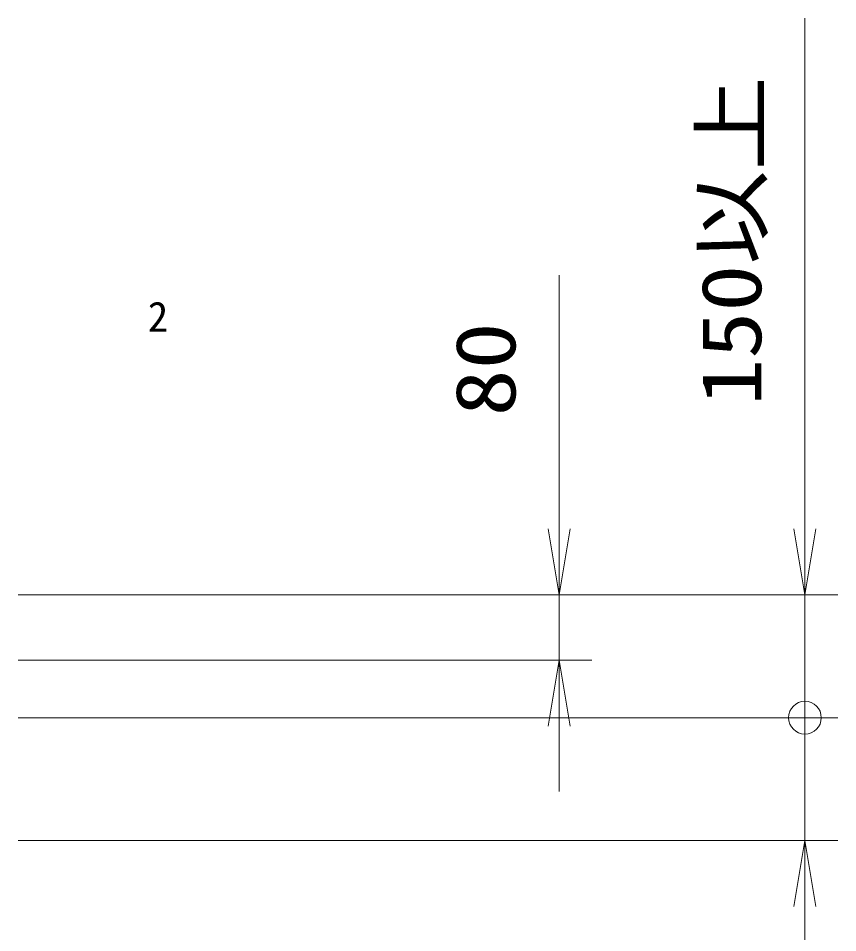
# Model space of a CAD drawing. Units: millimetres at full size; details may follow other scales. Extents: x 0 to 33600, y 55520 to 79280.
# Drawn here: x 16590 to 17590, y 62473 to 63588 of the extents above; entities that cross this region are included whole.
import ezdxf
from ezdxf.enums import TextEntityAlignment as Align

# ---------------------------------------------------------------- set-up
doc = ezdxf.new("R2010")
doc.units = ezdxf.units.MM
doc.header["$LTSCALE"] = 80.0044
doc.layers.add('寸法', color=6, linetype='Continuous', lineweight=13)
doc.styles.add('ＭＳ ゴシック', font='')
doc.styles.get('ＭＳ ゴシック').set_extended_font_data('MS Gothic')

# ---------------------------------------------------------------- blocks, each defined once
blk = doc.blocks.new('dimension_origin')
at = {"color": 0, "linetype": 'Continuous', "lineweight": -2}
blk.add_circle((0, 0), 1.25, dxfattribs=at)
blk = doc.blocks.new('open_arrow')
at = {"color": 0, "linetype": 'Continuous', "lineweight": -2}
blk.add_lwpolyline([(7.5, 1.25), (0, 0), (7.5, -1.25)], dxfattribs=at)

msp = doc.modelspace()

# ---------------------------------------------------------------- linework, layer by layer
at = {"layer": '寸法'}
for p, q in [((17550, 62655), (17550, 63588.33)), ((17250, 62645), (17250, 63275)), ((16590, 62885), (17590, 62885)), ((16590, 62885), (17290, 62885)), ((17550, 62815), (17550, 61881.67)), ((16590, 62805), (17290, 62805)), ((16590, 62735), (17590, 62735)), ((16590, 62735), (17590, 62735)), ((16590, 62585), (17590, 62585))]:
    msp.add_line(p, q, dxfattribs=at)

# ---------------------------------------------------------------- block references
for name, p, xscale, yscale, rotation in [('open_arrow', (17250, 62885), 10.7, 10.7, 90), ('open_arrow', (17550, 62885), 10.7, 10.7, 90), ('open_arrow', (17250, 62805), 10.7, 10.7, 270), ('dimension_origin', (17550, 62735), 16, 16, 270), ('dimension_origin', (17550, 62735), 16, 16, 90), ('open_arrow', (17550, 62585), 10.7, 10.7, 270)]:
    msp.add_blockref(name, p, dxfattribs=dict(at, xscale=xscale, yscale=yscale, rotation=rotation))

# ---------------------------------------------------------------- texts
at = {"layer": '寸法', "style": 'ＭＳ ゴシック', "width": 1.15}
for s, p in [('150以上', (17460, 63316.67)), ('80', (17160, 63160))]:
    msp.add_text(s, height=73.31, rotation=90, dxfattribs=at).set_placement(p, align=Align.MIDDLE_CENTER)
at = {"layer": '寸法', "color": 3, "style": 'ＭＳ ゴシック'}
msp.add_text('2', height=36.66, dxfattribs=at).set_placement((16748.05, 63195), align=Align.BOTTOM_LEFT)

doc.saveas('drawing.dxf')
